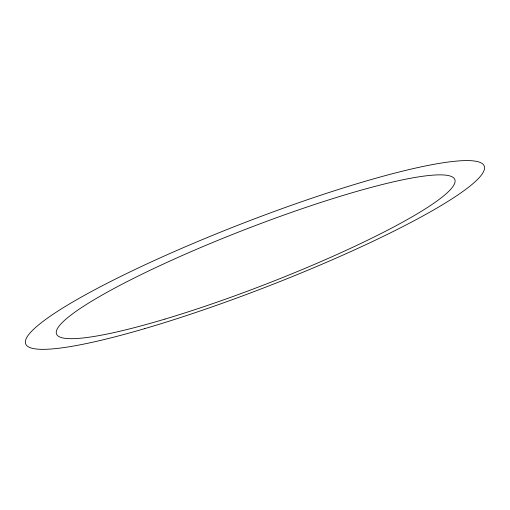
<?xml version="1.0" encoding="UTF-8"?>
<svg xmlns="http://www.w3.org/2000/svg" width="510" height="510" viewBox="0 0 510 510"><rect width="100%" height="100%" fill="white"/><g stroke="black" fill="none" stroke-linecap="round" stroke-linejoin="round"><path stroke-width="0.76" d="M144.381 328.72A245.903 33.883 -21.2 0 0 484.5 167.101A245.903 33.883 -21.2 0 0 136.004 269.05A245.903 33.883 -21.2 0 0 144.381 328.72M164.972 319.081A213.607 29.236 -21.2 0 0 454.831 179.565A213.607 29.236 -21.2 0 0 147.192 271.664A213.607 29.236 -21.2 0 0 164.972 319.081"/></g></svg>
